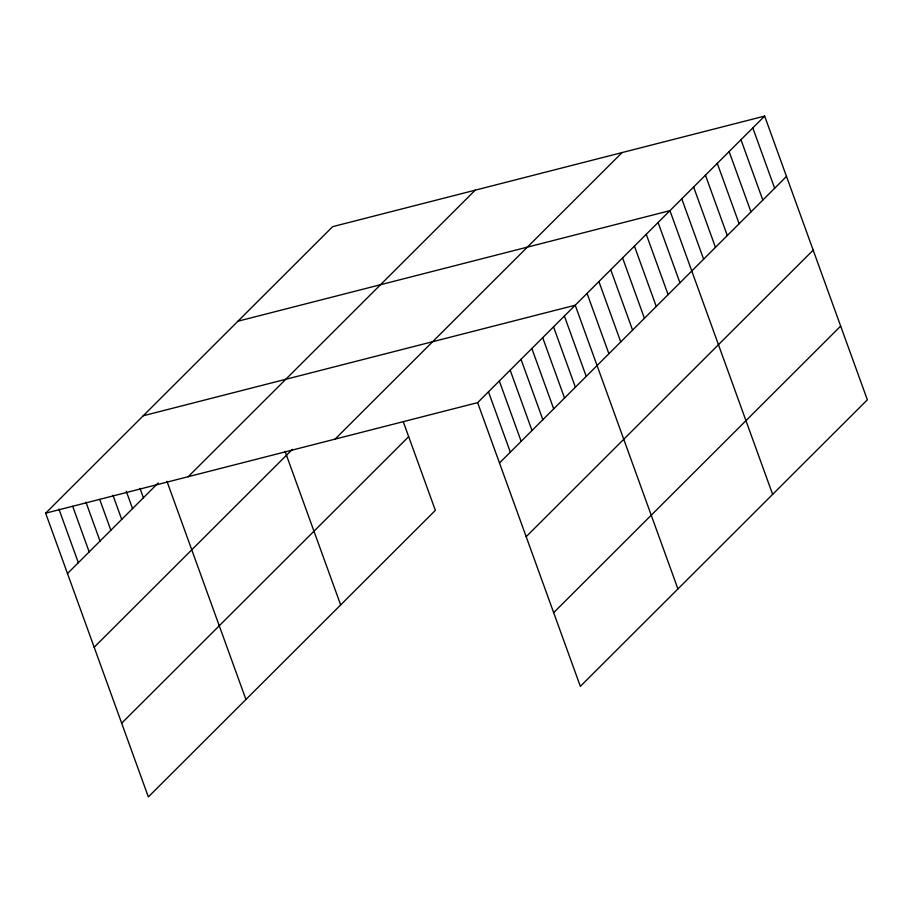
<?xml version="1.0" encoding="UTF-8"?>
<svg xmlns="http://www.w3.org/2000/svg" width="913" height="913" viewBox="0 0 913 913"><rect width="100%" height="100%" fill="white"/><g stroke="black" fill="none" stroke-linecap="round" stroke-linejoin="round"><path stroke-width="1.37" d="M403.375 422L435.364 510.367L148.351 796.912L45.65 513.186L332.652 226.652L764.649 116.088L867.35 399.814L580.348 686.348L477.636 402.633L764.649 116.088M67.494 573.535L158.177 483M188.204 476.712L475.216 190.166M94.176 647.249L292.388 449.356M335.082 439.119L622.084 152.574M121.669 723.199L408.682 436.654M499.491 462.982L786.492 176.437M526.173 536.696L813.175 250.151M553.666 612.646L840.668 326.101M237.939 321.205L669.937 210.652L772.638 494.367M143.227 415.769L575.224 305.216L677.925 588.931M45.65 513.186L477.636 402.633M752.803 127.911L774.658 188.261M740.968 139.735L762.812 200.084M729.133 151.558L750.977 211.896M717.287 163.37L739.131 223.719M705.452 175.193L727.296 235.543M693.618 187.017L715.461 247.366M681.771 198.829L703.615 259.178M658.09 222.475L679.945 282.825M646.256 234.287L668.099 294.637M634.421 246.111L656.264 306.46M622.575 257.934L644.418 318.283M610.74 269.757L632.583 330.095M598.905 281.569L620.749 341.919M587.059 293.393L608.903 353.742M564.382 316.035L586.226 376.384M553.54 326.865L575.384 387.215M542.699 337.684L564.542 398.034M531.857 348.515L553.7 408.864M521.015 359.334L542.858 419.683M510.173 370.164L532.017 430.514M499.32 380.983L521.175 441.333M488.478 391.814L510.333 452.163M285.073 451.387L340.652 604.92M166.953 481.288L245.939 699.484M139.997 488.375L143.398 497.768M126.245 491.16L132.545 508.587M112.972 495.28L121.703 519.417M99.7 499.4L110.861 530.236M85.948 502.173L100.019 541.067M72.675 506.293L89.177 551.886M58.923 509.066L78.335 562.716"/></g></svg>
